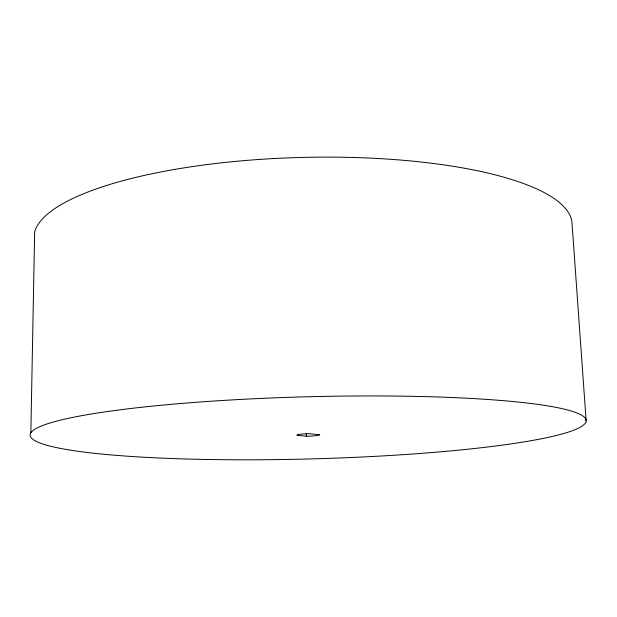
<?xml version="1.0" encoding="UTF-8"?>
<svg xmlns="http://www.w3.org/2000/svg" width="617" height="617" viewBox="0 0 617 617"><rect width="100%" height="100%" fill="white"/><g stroke="black" fill="none" stroke-linecap="round" stroke-linejoin="round"><path stroke-width="0.93" d="M30.85 432.756L34.652 231.953A269.197 73.654 -1.5 0 1 312.703 157.219A269.197 73.654 -1.5 0 1 572.09 224.256L586.15 420.91A278.12 31.112 -1.5 0 1 167.354 458.346A278.12 31.112 -1.5 0 1 170.878 404.359A278.12 31.112 -1.5 0 1 586.15 420.91M306.34 436.219L307.875 436.204A11.445 1.249 -1.5 0 0 319.745 434.715L308.762 433.689A11.445 1.249 -1.5 0 0 296.877 435.209L306.34 436.219L306.263 433.358"/></g></svg>
